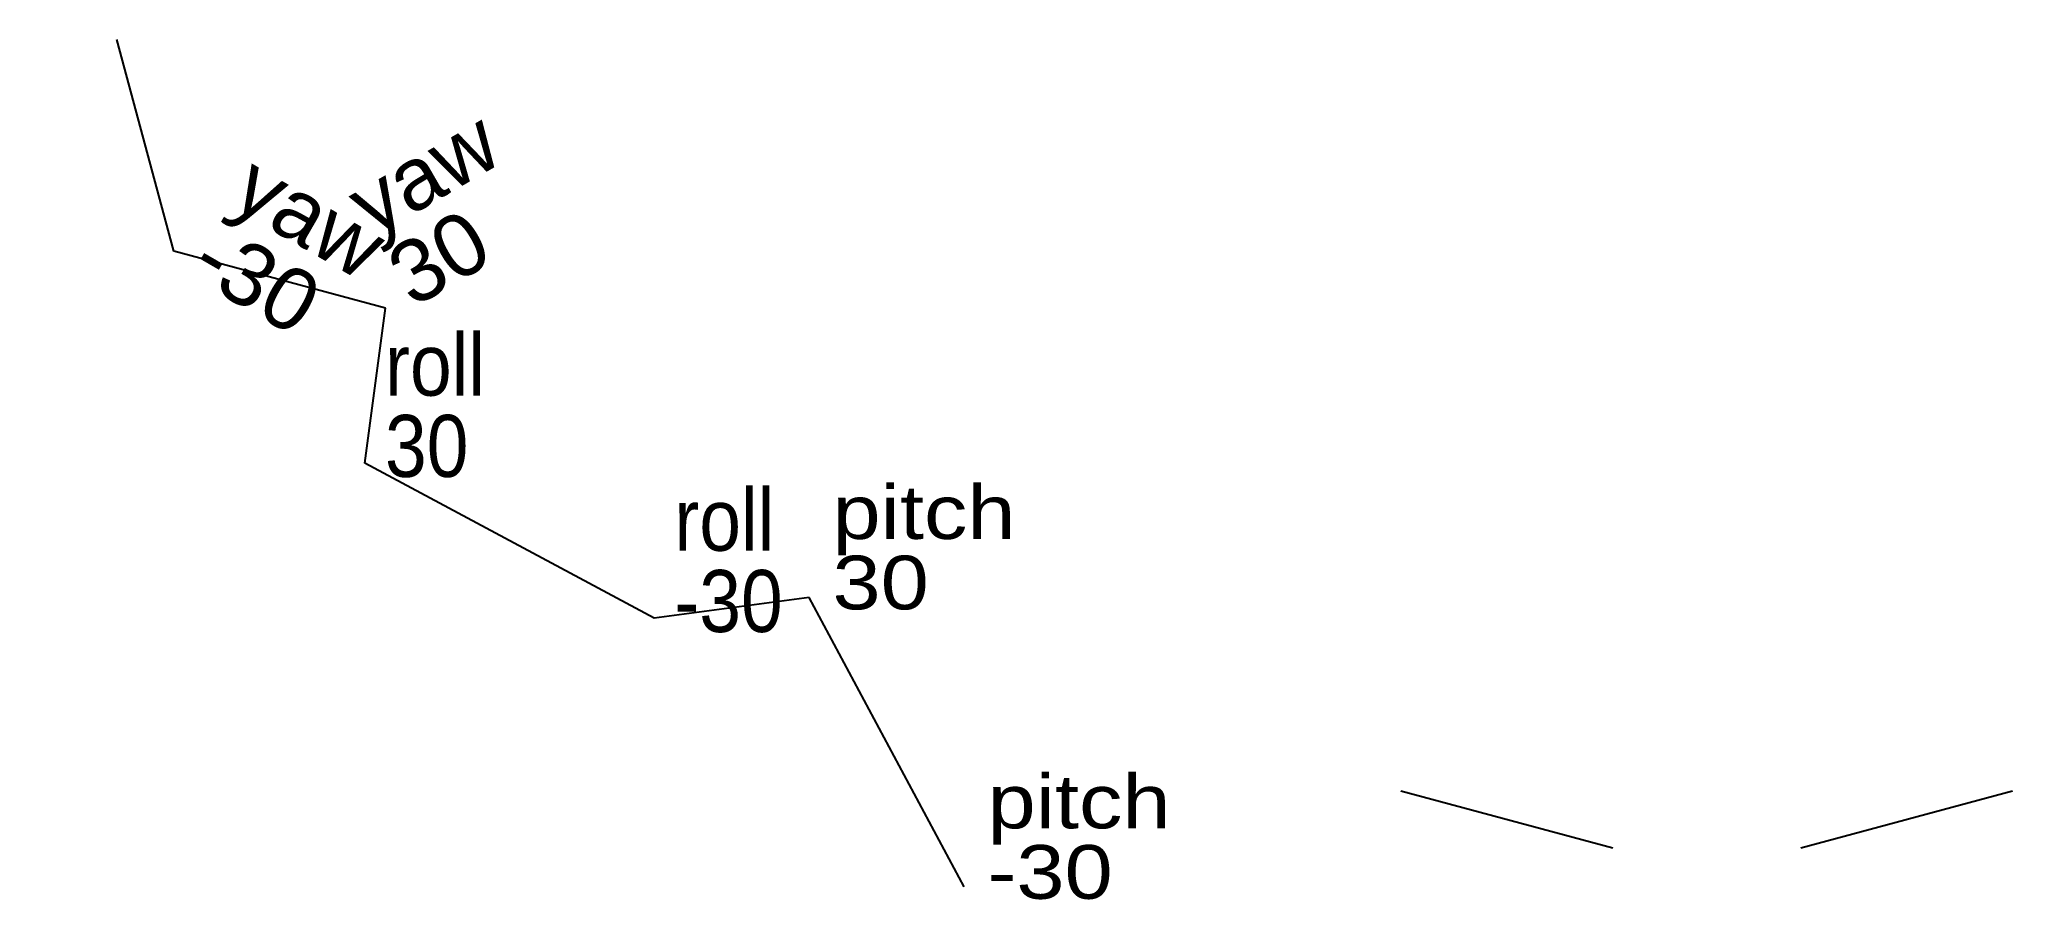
# Model space of a CAD drawing. Header units: millimetres. Extents: x -2.73 to 3.63, y 1.74 to 4.52.
import ezdxf

# ---------------------------------------------------------------- set-up
doc = ezdxf.new("R2010")
doc.units = ezdxf.units.MM
doc.layers.add('gray', color=253, linetype='Continuous')
doc.layers.add('red', color=10, linetype='Continuous')
doc.styles.get("Standard").update_dxf_attribs({"font": 'arial.ttf'})

# ---------------------------------------------------------------- blocks, each defined once
blk = doc.blocks.new('sample')
at = {"extrusion": (6.12323e-17, -0.5, 0.866025)}
blk.add_line((0.25, -0.25), (-0.25, 0.25, 1), dxfattribs=at)
for tag, p in [('FIRST', (0.3253, -0.0324)), ('SECOND', (0.3253, -0.2945))]:
    blk.add_attdef(tag, p, '', height=0.2)

msp = doc.modelspace()

# ---------------------------------------------------------------- linework, layer by layer
at = {"extrusion": (0.25, -0.433013, 0.866025)}
msp.add_line((2.3415, 1.9085), (1.6585, 2.0915, 1), dxfattribs=at)
at = {"extrusion": (0.433013, -0.25, 0.866025)}
msp.add_line((3.6307, 2.0915), (2.9477, 1.9085, 1), dxfattribs=at)

# ---------------------------------------------------------------- block references
at = {"extrusion": (0, -0.5, 0.866025)}
ref = msp.add_blockref('sample', (-0.5, 2.9731, -0.7165), dxfattribs=at)
ref.add_attrib('FIRST', 'pitch', (-0.1747, 2.9407, -0.7165), dxfattribs={"extrusion": (0, -0.5, 0.866025), "height": 0.2})
ref.add_attrib('SECOND', '30', (-0.1747, 2.6786, -0.7165), dxfattribs={"extrusion": (0, -0.5, 0.866025), "height": 0.2})
at = {"extrusion": (0, 0.5, 0.866025)}
ref = msp.add_blockref('sample', (0, -1.7321, 1), dxfattribs=dict(at, rotation=180))
ref.add_attrib('FIRST', 'pitch', (-0.3253, -1.6997, 1), dxfattribs={"extrusion": (0, 0.5, 0.866025), "height": 0.2, "rotation": 180})
ref.add_attrib('SECOND', '-30', (-0.3253, -1.4375, 1), dxfattribs={"extrusion": (0, 0.5, 0.866025), "height": 0.2, "rotation": 180})
at = {"layer": 'gray'}
for p, rotation, values in [((-2.3905, 4.174, 4.5891), 330, {'FIRST': 'yaw', 'SECOND': '-30'}), ((-1.9575, 3.741, 3.5891), 30, {'FIRST': 'yaw', 'SECOND': '30'})]:
    msp.add_blockref('sample', p, dxfattribs=dict(at, rotation=rotation)).add_auto_attribs(values)
at = {"layer": 'red', "extrusion": (0.5, 5.64215e-17, 0.866025)}
ref = msp.add_blockref('sample', (3.3995, 2.9441, 1.3002), dxfattribs=dict(at, rotation=270))
ref.add_attrib('FIRST', 'roll', (3.3671, 2.6187, 1.3002), dxfattribs={"layer": '0', "extrusion": (0.5, 5.64215e-17, 0.866025), "height": 0.2, "rotation": 270})
ref.add_attrib('SECOND', '30', (3.105, 2.6187, 1.3002), dxfattribs={"layer": '0', "extrusion": (0.5, 5.64215e-17, 0.866025), "height": 0.2, "rotation": 270})
at = {"layer": 'red', "extrusion": (-0.5, 2.47121e-16, 0.866025)}
ref = msp.add_blockref('sample', (-2.8995, 0.029, 1.9833), dxfattribs=dict(at, rotation=90.00000000000004))
ref.add_attrib('FIRST', 'roll', (-2.8671, 0.3543, 1.9833), dxfattribs={"layer": '0', "extrusion": (-0.5, 2.47121e-16, 0.866025), "height": 0.2, "rotation": 90})
ref.add_attrib('SECOND', '-30', (-2.605, 0.3543, 1.9833), dxfattribs={"layer": '0', "extrusion": (-0.5, 2.47121e-16, 0.866025), "height": 0.2, "rotation": 90})

doc.saveas('drawing.dxf')
